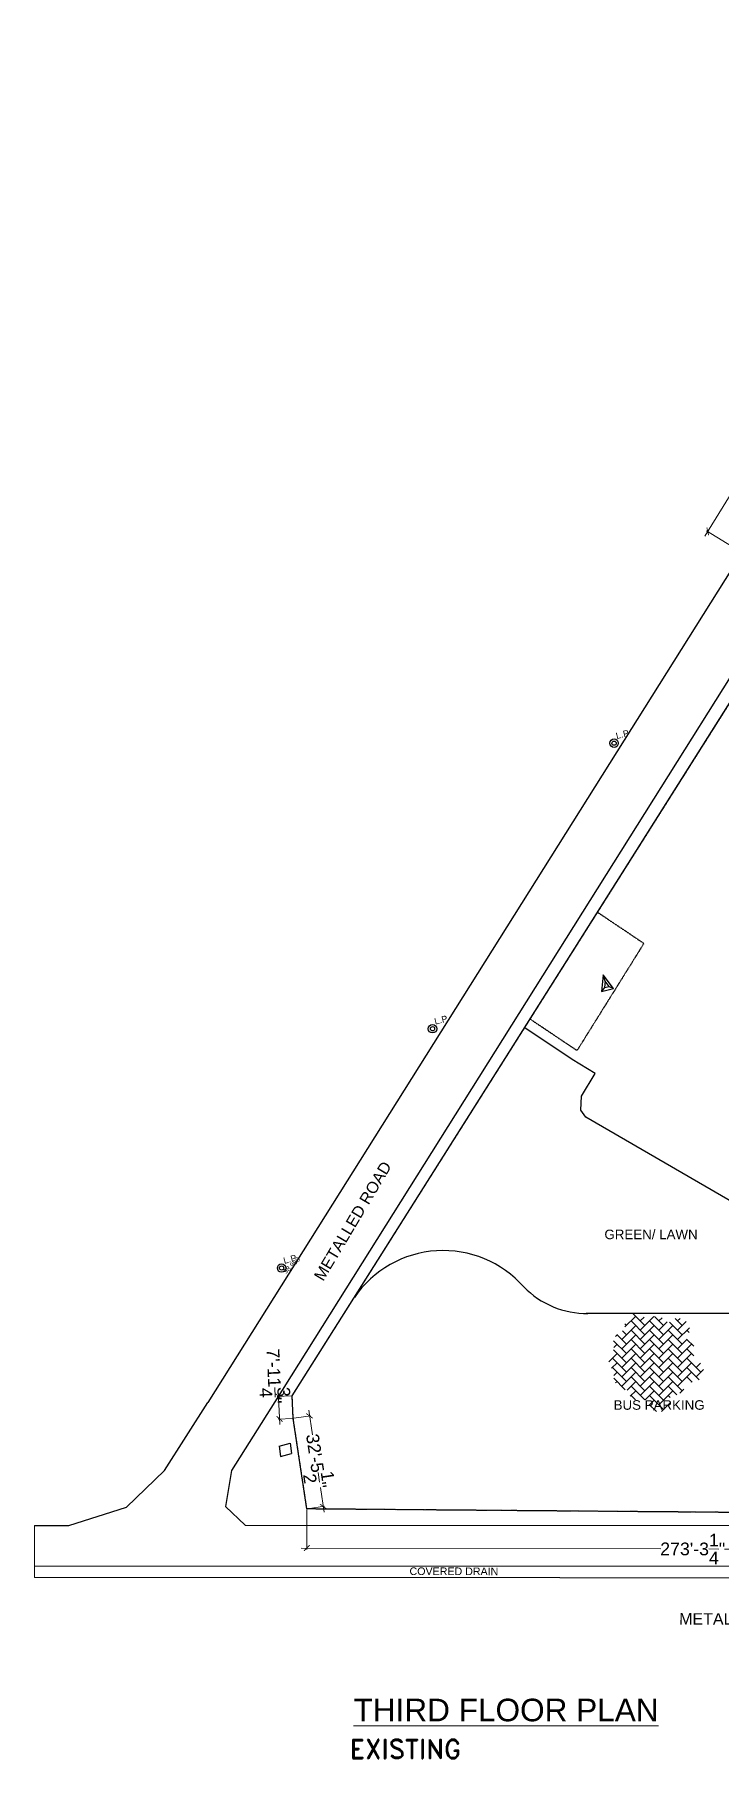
# Model space of a CAD drawing. Header units: inches. Extents: x -110725 to 51121, y 8404 to 44825.
# Drawn here: x 35161 to 38081, y 19246 to 26573 of the extents above; entities that cross this region are included whole.
import ezdxf
from ezdxf.enums import TextEntityAlignment as Align

# ---------------------------------------------------------------- set-up
doc = ezdxf.new("R2010")
doc.units = ezdxf.units.IN
doc.header["$LTSCALE"] = 0.1
doc.header["$MEASUREMENT"] = 0
doc.linetypes.add('CENTER', pattern=[2, 1.25, -0.25, 0.25, -0.25])
doc.linetypes.add('HIDDEN', pattern=[0.375, 0.25, -0.125])
doc.layers.get('0').update_dxf_attribs({"color": 1, "lineweight": 0})
doc.layers.get('Defpoints').update_dxf_attribs({"lineweight": 0})
for name, color, linetype in [('boundary', 6, 'Continuous'), ('building', 6, 'Continuous'), ('GREEN BELT', 80, 'Continuous'), ('MAN HOL', 154, 'Continuous'), ('PARKING SHED', 9, 'Continuous'), ('POLE', 7, 'Continuous'), ('road', 8, 'Continuous'), ('SEAL', 7, 'Continuous')]:
    doc.layers.add(name, color=color, linetype=linetype)
for name, color, linetype, lineweight in [('dim', 252, 'Continuous', 0), ('HATCH', 5, 'Continuous', 5), ('TEXT', 3, 'Continuous', 0)]:
    doc.layers.add(name, color=color, linetype=linetype, lineweight=lineweight)
doc.styles.add('as', font='arial.ttf')
doc.styles.add('EHSAN', font='arial.ttf', dxfattribs={"height": 54})
doc.styles.add('MONOTXT', font='@Arial Unicode MS')
doc.styles.add('ROMAND', font='romand.shx')
doc.styles.get("Standard").update_dxf_attribs({"font": 'arial.ttf'})
doc.styles.add('STYLE10', font='arial.ttf')
doc.dimstyles.new('DIM1', dxfattribs={"dimtxt": 54, "dimasz": 6, "dimexe": 6, "dimexo": 3, "dimgap": 1, "dimtad": 0, "dimzin": 0, "dimdsep": 46, "dimlunit": 4, "dimtxsty": 'EHSAN', "dimblk": 'ARCHTICK', "dimcen": 3, "dimdle": 6, "dimclrd": 4, "dimclre": 4, "dimclrt": 6, "dimadec": 0, "dimazin": 0, "dimtfac": 1, "dimtofl": 0, "dimtmove": 1, "dimatfit": 3, "dimldrblk": 'ARCHTICK', "dimfxl": 4, "dimtolj": 1, "dimtzin": 3, "dimlwd": -1, "dimlwe": -1, "dimarcsym": 0})

# ---------------------------------------------------------------- blocks, each defined once
blk = doc.blocks.new('cp')
at = {"color": 1, "linetype": 'Continuous', "lineweight": 25}
for p, q in [((439137.34, 3492505.51, -684.44), (439134.78, 3492498.54, -684.44)), ((439140.21, 3492498.54, -684.44), (439137.34, 3492505.51, -684.44)), ((439137.4, 3492502.57, -684.44), (439137.34, 3492505.51, -684.44)), ((439136.43, 3492499.92, -684.44), (439134.78, 3492498.54, -684.44)), ((439134.78, 3492498.54, -684.44), (439140.21, 3492498.54, -684.44)), ((439137.4, 3492502.57, -684.44), (439136.43, 3492499.92, -684.44)), ((439136.43, 3492499.92, -684.44), (439138.49, 3492499.92, -684.44)), ((439138.49, 3492499.92, -684.44), (439137.4, 3492502.57, -684.44)), ((439138.49, 3492499.92, -684.44), (439140.21, 3492498.54, -684.44))]:
    blk.add_line(p, q, dxfattribs=at)
blk = doc.blocks.new('LP')
at = {"layer": 'POLE', "linetype": 'Continuous'}
for radius in [2.24, 1.12]:
    blk.add_circle((39544.58, 18392.87), radius, dxfattribs=at)
at = {"layer": 'SEAL', "color": 7, "linetype": 'Continuous', "lineweight": 25, "style": 'MONOTXT'}
blk.add_text('L.P', height=3.36, dxfattribs=at).set_placement((39550.06, 18394.6), align=Align.CENTER)
blk = doc.blocks.new('_ArchTick')
at = {"color": 0, "linetype": 'ByBlock', "const_width": 0.15}
blk.add_lwpolyline([(-0.5, -0.5), (0.5, 0.5)], dxfattribs=at)
blk = doc.blocks.new('*D2545')
at = {"layer": 'Defpoints', "color": 0, "transparency": 16777216}
for p in [(39710.6, 26306.5, 1175.7), (38022.1, 24460.8), (38421.1, 24214.8, 1175.7)]:
    blk.add_point(p, dxfattribs=at)
at = {"layer": 'dim', "color": 4, "transparency": 16777216}
for p, q in [((39324.1, 26572.9), (38738, 25622.1)), ((39708, 26308), (39306.4, 26555.6)), ((38009.5, 24440.4), (38595.6, 25391.2)), ((38418.6, 24216.4), (38017, 24464))]:
    blk.add_line(p, q, dxfattribs=at)
at = {"layer": 'dim', "color": 4, "transparency": 16777216, "xscale": 24, "yscale": 24, "zscale": 24}
for p, rotation in [((39311.5, 26552.5), 58.34713072888594), ((38022.1, 24460.8), 238.3471307288859)]:
    blk.add_blockref('_ArchTick', p, dxfattribs=dict(at, rotation=rotation))
at = {"layer": 'dim', "color": 6, "transparency": 16777216, "insert": (38666.8, 25506.6), "char_height": 54, "attachment_point": 5, "rotation": 58.34713, "style": 'EHSAN'}
blk.add_mtext('\\A1;204\'-9{\\H1x;\\S1/4;}"', dxfattribs=at)
blk = doc.blocks.new('*D2546')
at = {"layer": 'Defpoints', "color": 0, "transparency": 16777216}
for p in [(36198.5, 20784.5), (36256.3, 20787.1, 1175.7), (36260.7, 20691.6, 1175.7)]:
    blk.add_point(p, dxfattribs=at)
at = {"layer": 'dim', "color": 4, "transparency": 16777216}
for p, q in [((36253.3, 20787), (36192.5, 20784.2)), ((36203.9, 20664.9), (36197.4, 20808.4)), ((36257.7, 20691.4), (36196.9, 20688.6))]:
    blk.add_line(p, q, dxfattribs=at)
at = {"layer": 'dim', "color": 4, "transparency": 16777216, "xscale": 24, "yscale": 24, "zscale": 24}
for p, rotation in [((36198.5, 20784.5), 92.61156248654193), ((36202.8, 20688.9), 272.6115624865419)]:
    blk.add_blockref('_ArchTick', p, dxfattribs=dict(at, rotation=rotation))
at = {"layer": 'dim', "color": 6, "transparency": 16777216, "insert": (36179.7, 20871.3), "char_height": 54, "attachment_point": 5, "rotation": 272.61156, "style": 'EHSAN'}
blk.add_mtext('\\A1;7\'-11{\\H1x;\\S3/4;}"', dxfattribs=at)
blk = doc.blocks.new('*D2547')
at = {"layer": 'Defpoints', "color": 0, "transparency": 16777216}
for p in [(36260.7, 20691.6, 1175.7), (36318.9, 20306.5, 1175.7), (36388.2, 20317)]:
    blk.add_point(p, dxfattribs=at)
at = {"layer": 'dim', "color": 4, "transparency": 16777216}
for p, q in [((36263.6, 20692), (36335.9, 20702.9)), ((36326.4, 20725.8), (36342.1, 20621.7)), ((36391.8, 20293.3), (36376, 20397.4)), ((36321.9, 20307), (36394.1, 20317.9))]:
    blk.add_line(p, q, dxfattribs=at)
at = {"layer": 'dim', "color": 4, "transparency": 16777216, "xscale": 24, "yscale": 24, "zscale": 24}
for p, rotation in [((36330, 20702), 98.59702656413425), ((36388.2, 20317), 278.5970265641343)]:
    blk.add_blockref('_ArchTick', p, dxfattribs=dict(at, rotation=rotation))
at = {"layer": 'dim', "color": 6, "transparency": 16777216, "insert": (36359.1, 20509.5), "char_height": 54, "attachment_point": 5, "rotation": 278.59703, "style": 'EHSAN'}
blk.add_mtext('\\A1;32\'-5{\\H1x;\\S1/2;}"', dxfattribs=at)
blk = doc.blocks.new('*D2548')
at = {"layer": 'Defpoints', "color": 0, "transparency": 16777216}
for p in [(36318.9, 20306.5, 1175.7), (39598.1, 20298.9, 1175.7), (36318.5, 20140.3)]:
    blk.add_point(p, dxfattribs=at)
at = {"layer": 'dim', "color": 4, "transparency": 16777216}
for p, q in [((36318.9, 20303.5), (36318.5, 20134.3)), ((39598.1, 20295.9), (39597.7, 20126.7)), ((36294.5, 20140.4), (37822.4, 20136.8)), ((39621.7, 20132.6), (38093.8, 20136.2))]:
    blk.add_line(p, q, dxfattribs=at)
at = {"layer": 'dim', "color": 4, "transparency": 16777216, "xscale": 24, "yscale": 24, "zscale": 24}
for p, rotation in [((36318.5, 20140.3), 179.866009565294), ((39597.7, 20132.7), 359.866009565294)]:
    blk.add_blockref('_ArchTick', p, dxfattribs=dict(at, rotation=rotation))
at = {"layer": 'dim', "color": 6, "transparency": 16777216, "insert": (37958.1, 20136.5), "char_height": 54, "attachment_point": 5, "rotation": 359.86601, "style": 'EHSAN'}
blk.add_mtext('\\A1;273\'-3{\\H1x;\\S1/4;}"', dxfattribs=at)

msp = doc.modelspace()

# ---------------------------------------------------------------- hatches: boundary and pattern name
at = {"layer": 'HATCH'}
h = msp.add_hatch(dxfattribs=at)
h.set_pattern_fill('AR-HBONE', color=251, scale=7)
h.set_pattern_definition([(45, (77967.188, 0), (3e-15, 39.59798), [84, -28]), (135, (77986.987, 19.8), (3e-15, 39.59798), [84, -28])])
edge = h.paths.add_edge_path()
edge.add_arc((37908.60686, 20977.01655), 57.79696, 321.434521443, 431.434521344)
edge.add_arc((37896.63077, 21069.09226), 48.09472, 309.170316825, 509.436811537)
edge.add_arc((37803.79971, 21067.15357), 57.79696, 27.172607018, 137.172606919)
edge.add_arc((37716.76899, 21090.14517), 47.52427, 20.0565317, 210.026767812)
edge.add_arc((37678.55776, 21008.64141), 57.79696, 92.910692593, 202.910692493)
edge.add_arc((37659.11243, 20939.25231), 57.79696, 125.77973538, 235.779735281)
edge.add_arc((37680.43895, 20870.41811), 57.79696, 158.648778168, 268.648778068)
edge.add_arc((37735.70912, 20824.1777), 57.79696, 191.517820955, 301.517820855)
edge.add_arc((37814.90025, 20768.91902), 49.34167, 173.02945644, 385.744270945)
edge.add_arc((37872.09418, 20846.72397), 57.79696, 257.25590653, 367.25590643)
edge.add_arc((37956.51851, 20893.32761), 47.7354, 235.423391054, 453.26703682)

# ---------------------------------------------------------------- linework, layer by layer
at = {"linetype": 'Continuous'}
msp.add_line((35161.33935, 20236.57699), (35161.33935, 20015.66447), dxfattribs=at)
at = {"layer": 'boundary', "linetype": 'CENTER', "elevation": -26.09038}
msp.add_lwpolyline([(43928.61977, 20478.20914), (42639.62261, 20479.40266), (42645.33967, 20285.19908), (41625.12841, 20285.46756), (41501.59502, 20409.49329), (41184.75623, 20408.8178), (41184.75623, 20408.8178), (41059.15298, 20284.255), (39598.08215, 20298.8718), (39568.21321, 20406.68863), (39252.264, 20404.02947), (39252.264, 20404.02947), (39125.89417, 20283.33), (36318.88594, 20306.54046), (36260.67884, 20691.55207), (36256.32114, 20787.09078), (38421.12416, 24214.83069)], dxfattribs=at)
at = {"layer": 'building', "linetype": 'Continuous', "elevation": 1.07221}
msp.add_lwpolyline([(39125.89417, 20283.33), (36318.88594, 20306.54046), (36260.67884, 20691.55207), (36256.32114, 20787.09078), (38421.12416, 24214.83069)], dxfattribs=at)
at = {"layer": 'GREEN BELT', "linetype": 'Continuous'}
msp.add_line((38965.55753, 21136.61756), (37505.98297, 21136.61756), dxfattribs=at)
msp.add_lwpolyline([(38377.79759, 21640.75306), (38331.66258, 21561.28684, -0.4142135624), (38249.64848, 21539.52249), (37504.75495, 21971.97879), (37483.37705, 22001.84415), (37485.44423, 22061.13383), (37543.82215, 22156.49411), (37445.78891, 22216.14179), (37244.28878, 22351.43454)], format="xyb", dxfattribs=at)
for centre, radius, start, end in [((36897.85139, 20947.88705, -55.63566), 456.85539, 41.419890996, 145.634220669), ((37510.98711, 21515.77768, -48.72588), 379.16376, 224.476360585, 270.251004826)]:
    msp.add_arc(centre, radius, start, end, dxfattribs=at)
at = {"layer": 'MAN HOL', "linetype": 'Continuous'}
for points, elevation in [([(36200.77026, 20573.37522), (36247.57635, 20586.50915), (36254.09673, 20541.91023)], -7.02892), ([(36200.77026, 20573.37522), (36207.29063, 20528.7763)], -6.07584), ([(36207.29063, 20528.7763), (36254.09673, 20541.91023)], -6.07584)]:
    msp.add_lwpolyline(points, dxfattribs=dict(at, elevation=elevation))
at = {"layer": 'PARKING SHED', "linetype": 'HIDDEN', "elevation": 4.64623}
for points in [[(37750.40344, 22709.70397), (37553.88677, 22841.65069)], [(37750.40344, 22709.70397), (37466.30113, 22254.4037), (37267.3657, 22387.97444)]]:
    msp.add_lwpolyline(points, dxfattribs=at)
at = {"layer": 'road', "linetype": 'Continuous'}
for points, elevation in [([(39522.77986, 26526.16317), (35898.33265, 20758.75346)], 3.21662), ([(39796.35974, 26513.70008), (36182.16887, 20762.23016)], 3.21662), ([(35161.33935, 20236.57699), (35307.97877, 20236.09082), (35551.84333, 20313.57589), (35714.00997, 20470.14029), (35898.33265, 20758.75346)], -10.96034), ([(36182.16887, 20762.23016), (36182.16887, 20762.23016), (35998.92266, 20470.45072), (35972.44774, 20316.82491), (36056.00072, 20237.24667)], -5.12277), ([(36056.00072, 20237.24667), (50010.12547, 20231.50136), (49997.20725, 20463.11896)], -5.95671), ([(35161.33935, 20064.42399), (50709.73772, 20058.02228), (51000.53935, 20058.33929)], -8.69679), ([(51093.15663, 20005.33655), (50790.72623, 20005.60601), (35161.33935, 20015.66447)], 4.05056)]:
    msp.add_lwpolyline(points, dxfattribs=dict(at, elevation=elevation))

# ---------------------------------------------------------------- block references
at = {"layer": 'building', "linetype": 'Continuous', "xscale": 8.002064570160488, "yscale": 8.002064570160488, "zscale": 8.002064570160488, "rotation": 14.69136503644292}
for p in [(-231141.73459, -199060.71902, 8.22026), (-231913.02421, -200274.33529, 9.29247), (-232554.47902, -201291.21553, 4.5271)]:
    msp.add_blockref('LP', p, dxfattribs=at)
at = {"layer": 'SEAL', "linetype": 'HIDDEN', "xscale": 9.69466234913073, "yscale": 9.69466234913073, "zscale": 9.69466234913073, "rotation": 14.69136503644292}
msp.add_blockref('cp', (4506446.2406, -33808809.55868, -5515.07575), dxfattribs=at)

# ---------------------------------------------------------------- texts
at = {"layer": 'TEXT', "color": 7, "linetype": 'Continuous', "lineweight": 25}
for s, height, rotation, p in [('METALLED ROAD', 48.6116571, 59.280640819, (36387.80395, 21271.32098)), ('COVERED DRAIN', 32.4077714, 359.886982453, (36754.85814, 20025.69296)), ('METALLED ROAD', 48.6116571, 359.886982453, (37900.74189, 19815.0397))]:
    msp.add_text(s, height=height, rotation=rotation, dxfattribs=at).set_placement(p)
at = {"layer": 'TEXT'}
for s, height, style, p in [('GREEN/ LAWN', 40.5, 'as', (37583.18284, 21453.00773)), ('BUS PARKING', 40.5, 'as', (37622.27469, 20728.01623)), ('%%UTHIRD FLOOR PLAN', 96, 'STYLE10', (36516.93709, 19404.03634, 32.88103)), ('EXISTING', 80.64, 'ROMAND', (36500.48324, 19245.79605, 32.88103))]:
    msp.add_text(s, height=height, dxfattribs=dict(at, style=style)).set_placement(p)
msp.add_text('98.980 ', height=20.133676, rotation=44.12467166, dxfattribs=at).set_placement((36230.37879, 21304.58462))

# ---------------------------------------------------------------- dimensions: what is measured, and where the dimension line sits
at = {"layer": 'dim'}
for p1, p2, distance, picture, middle in [((39710.56934, 26306.46684, 1.07221), (38421.12416, 24214.83069, 1.07221), -468.76796, '*D2545', (38666.81128, 25506.64488, -1174.66297)), ((36260.67884, 20691.55207, 1.07221), (36318.88594, 20306.54046, 1.07221), 70.07533, '*D2547', (36359.07036, 20509.52141, -1174.66297)), ((39598.08215, 20298.8718, 1.07221), (36318.88594, 20306.54046, 1.07221), 166.22174, '*D2548', (37958.09532, 20136.48484, -1174.66297))]:
    dim = msp.add_aligned_dim(p1=p1, p2=p2, distance=distance, dimstyle='DIM1', override={"dimtxt": 36, "dimasz": 24, "dimdle": 24}, dxfattribs=at)
    dim.commit()
    dim.dimension.update_dxf_attribs({"geometry": picture, "text_midpoint": middle})
dim = msp.add_linear_dim(base=(36198.48819, 20784.4529, -1174.66297), p1=(36260.67884, 20691.55207, 1.07221), p2=(36256.32114, 20787.09078, 1.07221), angle=92.611562487, dimstyle='DIM1', override={"dimtxt": 36, "dimasz": 24, "dimdle": 24}, dxfattribs=at)
dim.commit()
dim.dimension.update_dxf_attribs({"geometry": '*D2546', "text_midpoint": (36179.67408, 20871.28916, -1174.66297), "dimtype": 161})

doc.saveas('drawing.dxf')
